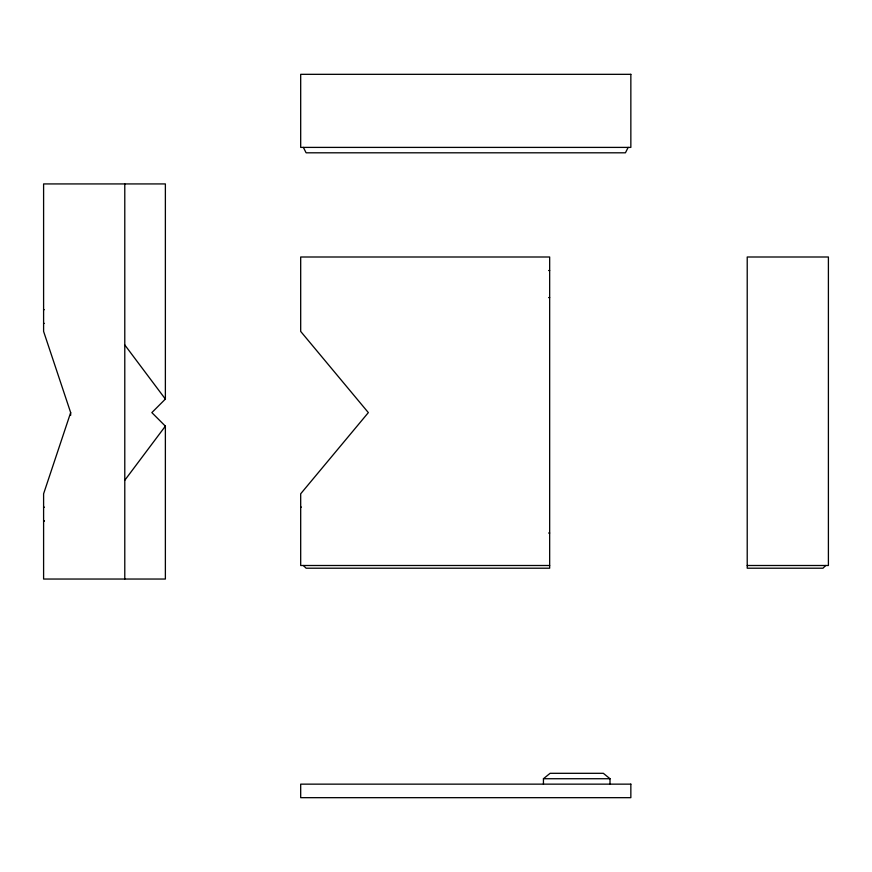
<?xml version="1.0" encoding="UTF-8"?>
<svg xmlns="http://www.w3.org/2000/svg" width="872" height="872" viewBox="0 0 872 872"><rect width="100%" height="100%" fill="white"/><g stroke="black" fill="none" stroke-linecap="round" stroke-linejoin="round"><path stroke-width="1.31" d="M70.665 412.609L43.6 493.792L43.6 579.041L165.375 579.041L165.375 426.136L151.848 412.609L165.375 399.071L165.375 183.927L43.6 183.927L43.6 331.415L70.665 412.609L70.665 415.312M628.145 147.401L625.431 152.807L306.105 152.807L303.391 147.401M124.783 480.254L165.375 426.136M825.697 565.503L822.983 568.206L747.217 568.206L747.217 257L828.4 257L828.4 565.503L747.217 565.503M543.441 784.146L543.441 778.729L550.09 773.311L603.348 773.311L610.008 778.729L610.008 784.146M43.6 323.567L44.21 323.327M548.597 270.527L549.665 270.527M548.597 297.592L549.665 297.592M548.597 533.032L549.665 533.032M549.665 565.503L300.687 565.503L300.687 493.792L368.344 412.609L300.687 331.415L300.687 257L549.665 257L549.665 568.206L306.105 568.206L303.391 565.503M543.441 778.729L610.008 778.729M301.331 507.112L300.687 507.014M43.6 507.057L44.178 507.275L43.6 507.046M43.6 309.495L44.21 309.734M124.783 344.952L165.375 399.071M124.783 183.927L124.783 579.041M44.21 520.867L43.6 521.118L44.21 520.878M630.848 74.327L300.687 74.327L300.687 147.401L630.848 147.401L630.848 74.327M630.848 784.146L300.687 784.146L300.687 797.673L630.848 797.673L630.848 784.146"/></g></svg>
